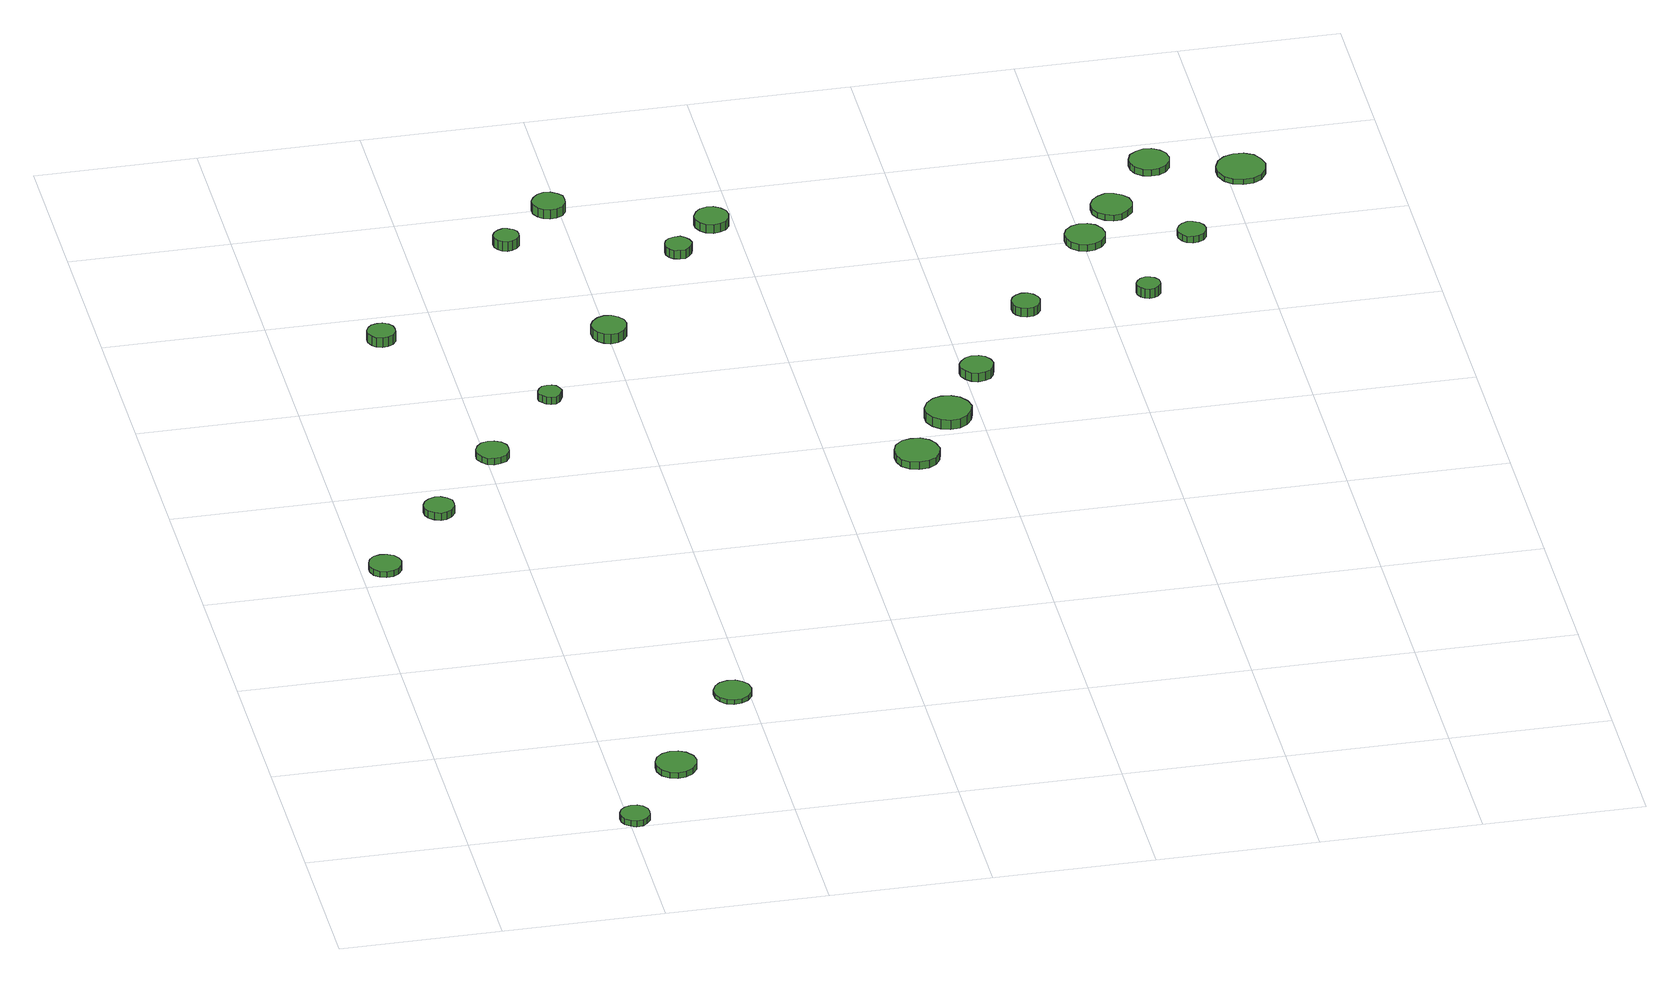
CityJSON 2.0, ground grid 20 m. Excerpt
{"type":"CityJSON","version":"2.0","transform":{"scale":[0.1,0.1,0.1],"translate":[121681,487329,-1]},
"CityObjects":{
"tree1":{"type":"SolitaryVegetationObject","attributes":{"function":"something"},"geometry":[{"type":"MultiSurface","lod":"1","boundaries":[[[0,1,2,3,4,5,6,7,8,9,10,11,12,13,14]],[[15,16,17,18,19,20,21,22,23,24,25,26,27,28,29]],[[0,29,28,1]],[[1,28,27,2]],[[2,27,26,3]],[[3,26,25,4]],[[4,25,24,5]],[[5,24,23,6]],[[6,23,22,7]],[[7,22,21,8]],[[8,21,20,9]],[[9,20,19,10]],[[10,19,18,11]],[[11,18,17,12]],[[12,17,16,13]],[[13,16,15,14]],[[14,15,29,0]]]}]},
"tree2":{"type":"SolitaryVegetationObject","attributes":{"function":"something"},"geometry":[{"type":"MultiSurface","lod":"1","boundaries":[[[30,31,32,33,34,35,36,37,38,39,40,41,42,43,44]],[[45,46,47,48,49,50,51,52,53,54,55,56,57,58,59]],[[30,59,58,31]],[[31,58,57,32]],[[32,57,56,33]],[[33,56,55,34]],[[34,55,54,35]],[[35,54,53,36]],[[36,53,52,37]],[[37,52,51,38]],[[38,51,50,39]],[[39,50,49,40]],[[40,49,48,41]],[[41,48,47,42]],[[42,47,46,43]],[[43,46,45,44]],[[44,45,59,30]]]}]},
"tree3":{"type":"SolitaryVegetationObject","attributes":{"function":"something"},"geometry":[{"type":"MultiSurface","lod":"1","boundaries":[[[60,61,62,63,64,65,66,67,68,69,70,71,72,73,74]],[[75,76,77,78,79,80,81,82,83,84,85,86,87,88,89]],[[60,89,88,61]],[[61,88,87,62]],[[62,87,86,63]],[[63,86,85,64]],[[64,85,84,65]],[[65,84,83,66]],[[66,83,82,67]],[[67,82,81,68]],[[68,81,80,69]],[[69,80,79,70]],[[70,79,78,71]],[[71,78,77,72]],[[72,77,76,73]],[[73,76,75,74]],[[74,75,89,60]]]}]},
"tree4":{"type":"SolitaryVegetationObject","attributes":{"function":"something"},"geometry":[{"type":"MultiSurface","lod":"1","boundaries":[[[90,91,92,93,94,95,96,97,98,99,100,101,102,103,104]],[[105,106,107,108,109,110,111,112,113,114,115,116,117,118,119]],[[90,119,118,91]],[[91,118,117,92]],[[92,117,116,93]],[[93,116,115,94]],[[94,115,114,95]],[[95,114,113,96]],[[96,113,112,97]],[[97,112,111,98]],[[98,111,110,99]],[[99,110,109,100]],[[100,109,108,101]],[[101,108,107,102]],[[102,107,106,103]],[[103,106,105,104]],[[104,105,119,90]]]}]},
"tree5":{"type":"SolitaryVegetationObject","attributes":{"function":"something"},"geometry":[{"type":"MultiSurface","lod":"1","boundaries":[[[120,121,122,123,124,125,126,127,128,129,130,131,132,133,134]],[[135,136,137,138,139,140,141,142,143,144,145,146,147,148,149]],[[120,149,148,121]],[[121,148,147,122]],[[122,147,146,123]],[[123,146,145,124]],[[124,145,144,125]],[[125,144,143,126]],[[126,143,142,127]],[[127,142,141,128]],[[128,141,140,129]],[[129,140,139,130]],[[130,139,138,131]],[[131,138,137,132]],[[132,137,136,133]],[[133,136,135,134]],[[134,135,149,120]]]}]},
"tree6":{"type":"SolitaryVegetationObject","attributes":{"function":"something"},"geometry":[{"type":"MultiSurface","lod":"1","boundaries":[[[150,151,152,153,154,155,156,157,158,159,160,161,162,163,164]],[[165,166,167,168,169,170,171,172,173,174,175,176,177,178,179]],[[150,179,178,151]],[[151,178,177,152]],[[152,177,176,153]],[[153,176,175,154]],[[154,175,174,155]],[[155,174,173,156]],[[156,173,172,157]],[[157,172,171,158]],[[158,171,170,159]],[[159,170,169,160]],[[160,169,168,161]],[[161,168,167,162]],[[162,167,166,163]],[[163,166,165,164]],[[164,165,179,150]]]}]},
"tree7":{"type":"SolitaryVegetationObject","attributes":{"function":"something"},"geometry":[{"type":"MultiSurface","lod":"1","boundaries":[[[180,181,182,183,184,185,186,187,188,189,190,191,192,193,194]],[[195,196,197,198,199,200,201,202,203,204,205,206,207,208,209]],[[180,209,208,181]],[[181,208,207,182]],[[182,207,206,183]],[[183,206,205,184]],[[184,205,204,185]],[[185,204,203,186]],[[186,203,202,187]],[[187,202,201,188]],[[188,201,200,189]],[[189,200,199,190]],[[190,199,198,191]],[[191,198,197,192]],[[192,197,196,193]],[[193,196,195,194]],[[194,195,209,180]]]}]},
"tree8":{"type":"SolitaryVegetationObject","attributes":{"function":"something"},"geometry":[{"type":"MultiSurface","lod":"1","boundaries":[[[210,211,212,213,214,215,216,217,218,219,220,221,222,223,224]],[[225,226,227,228,229,230,231,232,233,234,235,236,237,238,239]],[[210,239,238,211]],[[211,238,237,212]],[[212,237,236,213]],[[213,236,235,214]],[[214,235,234,215]],[[215,234,233,216]],[[216,233,232,217]],[[217,232,231,218]],[[218,231,230,219]],[[219,230,229,220]],[[220,229,228,221]],[[221,228,227,222]],[[222,227,226,223]],[[223,226,225,224]],[[224,225,239,210]]]}]},
"tree9":{"type":"SolitaryVegetationObject","attributes":{"function":"something"},"geometry":[{"type":"MultiSurface","lod":"1","boundaries":[[[240,241,242,243,244,245,246,247,248,249,250,251,252,253,254]],[[255,256,257,258,259,260,261,262,263,264,265,266,267,268,269]],[[240,269,268,241]],[[241,268,267,242]],[[242,267,266,243]],[[243,266,265,244]],[[244,265,264,245]],[[245,264,263,246]],[[246,263,262,247]],[[247,262,261,248]],[[248,261,260,249]],[[249,260,259,250]],[[250,259,258,251]],[[251,258,257,252]],[[252,257,256,253]],[[253,256,255,254]],[[254,255,269,240]]]}]},
"tree10":{"type":"SolitaryVegetationObject","attributes":{"function":"something"},"geometry":[{"type":"MultiSurface","lod":"1","boundaries":[[[270,271,272,273,274,275,276,277,278,279,280,281,282,283,284]],[[285,286,287,288,289,290,291,292,293,294,295,296,297,298,299]],[[270,299,298,271]],[[271,298,297,272]],[[272,297,296,273]],[[273,296,295,274]],[[274,295,294,275]],[[275,294,293,276]],[[276,293,292,277]],[[277,292,291,278]],[[278,291,290,279]],[[279,290,289,280]],[[280,289,288,281]],[[281,288,287,282]],[[282,287,286,283]],[[283,286,285,284]],[[284,285,299,270]]]}]},
"tree11":{"type":"SolitaryVegetationObject","attributes":{"function":"something"},"geometry":[{"type":"MultiSurface","lod":"1","boundaries":[[[300,301,302,303,304,305,306,307,308,309,310,311,312,313,314]],[[315,316,317,318,319,320,321,322,323,324,325,326,327,328,329]],[[300,329,328,301]],[[301,328,327,302]],[[302,327,326,303]],[[303,326,325,304]],[[304,325,324,305]],[[305,324,323,306]],[[306,323,322,307]],[[307,322,321,308]],[[308,321,320,309]],[[309,320,319,310]],[[310,319,318,311]],[[311,318,317,312]],[[312,317,316,313]],[[313,316,315,314]],[[314,315,329,300]]]}]},
"tree12":{"type":"SolitaryVegetationObject","attributes":{"function":"something"},"geometry":[{"type":"MultiSurface","lod":"1","boundaries":[[[330,331,332,333,334,335,336,337,338,339,340,341,342,343,344]],[[345,346,347,348,349,350,351,352,353,354,355,356,357,358,359]],[[330,359,358,331]],[[331,358,357,332]],[[332,357,356,333]],[[333,356,355,334]],[[334,355,354,335]],[[335,354,353,336]],[[336,353,352,337]],[[337,352,351,338]],[[338,351,350,339]],[[339,350,349,340]],[[340,349,348,341]],[[341,348,347,342]],[[342,347,346,343]],[[343,346,345,344]],[[344,345,359,330]]]}]},
"tree13":{"type":"SolitaryVegetationObject","attributes":{"function":"something"},"geometry":[{"type":"MultiSurface","lod":"1","boundaries":[[[360,361,362,363,364,365,366,367,368,369,370,371,372,373,374]],[[375,376,377,378,379,380,381,382,383,384,385,386,387,388,389]],[[360,389,388,361]],[[361,388,387,362]],[[362,387,386,363]],[[363,386,385,364]],[[364,385,384,365]],[[365,384,383,366]],[[366,383,382,367]],[[367,382,381,368]],[[368,381,380,369]],[[369,380,379,370]],[[370,379,378,371]],[[371,378,377,372]],[[372,377,376,373]],[[373,376,375,374]],[[374,375,389,360]]]}]},
"tree14":{"type":"SolitaryVegetationObject","attributes":{"function":"something"},"geometry":[{"type":"MultiSurface","lod":"1","boundaries":[[[390,391,392,393,394,395,396,397,398,399,400,401,402,403,404]],[[405,406,407,408,409,410,411,412,413,414,415,416,417,418,419]],[[390,419,418,391]],[[391,418,417,392]],[[392,417,416,393]],[[393,416,415,394]],[[394,415,414,395]],[[395,414,413,396]],[[396,413,412,397]],[[397,412,411,398]],[[398,411,410,399]],[[399,410,409,400]],[[400,409,408,401]],[[401,408,407,402]],[[402,407,406,403]],[[403,406,405,404]],[[404,405,419,390]]]}]},
"tree15":{"type":"SolitaryVegetationObject","attributes":{"function":"something"},"geometry":[{"type":"MultiSurface","lod":"1","boundaries":[[[420,421,422,423,424,425,426,427,428,429,430,431,432,433,434]],[[435,436,437,438,439,440,441,442,443,444,445,446,447,448,449]],[[420,449,448,421]],[[421,448,447,422]],[[422,447,446,423]],[[423,446,445,424]],[[424,445,444,425]],[[425,444,443,426]],[[426,443,442,427]],[[427,442,441,428]],[[428,441,440,429]],[[429,440,439,430]],[[430,439,438,431]],[[431,438,437,432]],[[432,437,436,433]],[[433,436,435,434]],[[434,435,449,420]]]}]},
"tree16":{"type":"SolitaryVegetationObject","attributes":{"function":"something"},"geometry":[{"type":"MultiSurface","lod":"1","boundaries":[[[450,451,452,453,454,455,456,457,458,459,460,461,462,463,464]],[[465,466,467,468,469,470,471,472,473,474,475,476,477,478,479]],[[450,479,478,451]],[[451,478,477,452]],[[452,477,476,453]],[[453,476,475,454]],[[454,475,474,455]],[[455,474,473,456]],[[456,473,472,457]],[[457,472,471,458]],[[458,471,470,459]],[[459,470,469,460]],[[460,469,468,461]],[[461,468,467,462]],[[462,467,466,463]],[[463,466,465,464]],[[464,465,479,450]]]}]},
"tree17":{"type":"SolitaryVegetationObject","attributes":{"function":"something"},"geometry":[{"type":"MultiSurface","lod":"1","boundaries":[[[480,481,482,483,484,485,486,487,488,489,490,491,492,493,494]],[[495,496,497,498,499,500,501,502,503,504,505,506,507,508,509]],[[480,509,508,481]],[[481,508,507,482]],[[482,507,506,483]],[[483,506,505,484]],[[484,505,504,485]],[[485,504,503,486]],[[486,503,502,487]],[[487,502,501,488]],[[488,501,500,489]],[[489,500,499,490]],[[490,499,498,491]],[[491,498,497,492]],[[492,497,496,493]],[[493,496,495,494]],[[494,495,509,480]]]}]},
"tree18":{"type":"SolitaryVegetationObject","attributes":{"function":"something"},"geometry":[{"type":"MultiSurface","lod":"1","boundaries":[[[510,511,512,513,514,515,516,517,518,519,520,521,522,523,524]],[[525,526,527,528,529,530,531,532,533,534,535,536,537,538,539]],[[510,539,538,511]],[[511,538,537,512]],[[512,537,536,513]],[[513,536,535,514]],[[514,535,534,515]],[[515,534,533,516]],[[516,533,532,517]],[[517,532,531,518]],[[518,531,530,519]],[[519,530,529,520]],[[520,529,528,521]],[[521,528,527,522]],[[522,527,526,523]],[[523,526,525,524]],[[524,525,539,510]]]}]},
"tree19":{"type":"SolitaryVegetationObject","attributes":{"function":"something"},"geometry":[{"type":"MultiSurface","lod":"1","boundaries":[[[540,541,542,543,544,545,546,547,548,549,550,551,552,553,554]],[[555,556,557,558,559,560,561,562,563,564,565,566,567,568,569]],[[540,569,568,541]],[[541,568,567,542]],[[542,567,566,543]],[[543,566,565,544]],[[544,565,564,545]],[[545,564,563,546]],[[546,563,562,547]],[[547,562,561,548]],[[548,561,560,549]],[[549,560,559,550]],[[550,559,558,551]],[[551,558,557,552]],[[552,557,556,553]],[[553,556,555,554]],[[554,555,569,540]]]}]},
"tree20":{"type":"SolitaryVegetationObject","attributes":{"function":"something"},"geometry":[{"type":"MultiSurface","lod":"1","boundaries":[[[570,571,572,573,574,575,576,577,578,579,580,581,582,583,584]],[[585,586,587,588,589,590,591,592,593,594,595,596,597,598,599]],[[570,599,598,571]],[[571,598,597,572]],[[572,597,596,573]],[[573,596,595,574]],[[574,595,594,575]],[[575,594,593,576]],[[576,593,592,577]],[[577,592,591,578]],[[578,591,590,579]],[[579,590,589,580]],[[580,589,588,581]],[[581,588,587,582]],[[582,587,586,583]],[[583,586,585,584]],[[584,585,599,570]]]}]},
"tree21":{"type":"SolitaryVegetationObject","attributes":{"function":"something"},"geometry":[{"type":"MultiSurface","lod":"1","boundaries":[[[600,601,602,603,604,605,606,607,608,609,610,611,612,613,614]],[[615,616,617,618,619,620,621,622,623,624,625,626,627,628,629]],[[600,629,628,601]],[[601,628,627,602]],[[602,627,626,603]],[[603,626,625,604]],[[604,625,624,605]],[[605,624,623,606]],[[606,623,622,607]],[[607,622,621,608]],[[608,621,620,609]],[[609,620,619,610]],[[610,619,618,611]],[[611,618,617,612]],[[612,617,616,613]],[[613,616,615,614]],[[614,615,629,600]]]}]},
"tree22":{"type":"SolitaryVegetationObject","attributes":{"function":"something"},"geometry":[{"type":"MultiSurface","lod":"1","boundaries":[[[630,631,632,633,634,635,636,637,638,639,640,641,642,643,644]],[[645,646,647,648,649,650,651,652,653,654,655,656,657,658,659]],[[630,659,658,631]],[[631,658,657,632]],[[632,657,656,633]],[[633,656,655,634]],[[634,655,654,635]],[[635,654,653,636]],[[636,653,652,637]],[[637,652,651,638]],[[638,651,650,639]],[[639,650,649,640]],[[640,649,648,641]],[[641,648,647,642]],[[642,647,646,643]],[[643,646,645,644]],[[644,645,659,630]]]}]},
"tree23":{"type":"SolitaryVegetationObject","attributes":{"function":"something"},"geometry":[{"type":"MultiSurface","lod":"1","boundaries":[[[660,661,662,663,664,665,666,667,668,669,670,671,672,673,674]],[[675,676,677,678,679,680,681,682,683,684,685,686,687,688,689]],[[660,689,688,661]],[[661,688,687,662]],[[662,687,686,663]],[[663,686,685,664]],[[664,685,684,665]],[[665,684,683,666]],[[666,683,682,667]],[[667,682,681,668]],[[668,681,680,669]],[[669,680,679,670]],[[670,679,678,671]],[[671,678,677,672]],[[672,677,676,673]],[[673,676,675,674]],[[674,675,689,660]]]}]}
},
"vertices":[
[226,19,14],[225,26,14],[220,33,14],[214,36,14],[206,37,14],[199,35,14],[193,30,14],[190,23,14],[190,15,14],[193,8,14],[199,3,14],[206,0,14],[214,1,14],[220,5,14],[225,11,14],[225,11,6],[220,5,6],[214,1,6],[206,0,6],[199,3,6],[193,8,6],[190,15,6],[190,23,6],[193,30,6],[199,35,6],[206,37,6],[214,36,6],[220,33,6],[225,26,6],[226,19,6],
[50,633,17],[48,641,17],[43,648,17],[36,652,17],[27,653,17],[19,651,17],[13,645,17],[10,637,17],[10,629,17],[13,621,17],[19,616,17],[27,613,17],[36,614,17],[43,618,17],[48,625,17],[48,625,9],[43,618,9],[36,614,9],[27,613,9],[19,616,9],[13,621,9],[10,629,9],[10,637,9],[13,645,9],[19,651,9],[27,653,9],[36,652,9],[43,648,9],[48,641,9],[50,633,9],
[305,123,14],[303,133,14],[296,142,14],[287,147,14],[277,148,14],[267,145,14],[259,138,14],[255,128,14],[255,118,14],[259,108,14],[267,101,14],[277,98,14],[287,99,14],[296,104,14],[303,113,14],[303,113,6],[296,104,6],[287,99,6],[277,98,6],[267,101,6],[259,108,6],[255,118,6],[255,128,6],[259,138,6],[267,145,6],[277,148,6],[287,147,6],[296,142,6],[303,133,6],[305,123,6],
[138,748,18],[137,756,18],[132,762,18],[125,766,18],[118,767,18],[110,764,18],[104,759,18],[101,752,18],[101,744,18],[104,737,18],[110,732,18],[118,729,18],[125,730,18],[132,734,18],[137,741,18],[137,741,8],[132,734,8],[125,730,8],[118,729,8],[110,732,8],[104,737,8],[101,744,8],[101,752,8],[104,759,8],[110,764,8],[118,767,8],[125,766,8],[132,762,8],[137,756,8],[138,748,8],
[403,271,13],[401,281,13],[395,288,13],[387,293,13],[377,294,13],[368,291,13],[361,285,13],[357,276,13],[357,266,13],[361,258,13],[368,251,13],[377,248,13],[387,249,13],[395,254,13],[401,262,13],[401,262,7],[395,254,7],[387,249,7],[377,248,7],[368,251,7],[361,258,7],[357,266,7],[357,276,7],[361,285,7],[368,291,7],[377,294,7],[387,293,7],[395,288,7],[401,281,7],[403,271,7],
[228,860,17],[227,868,17],[222,875,17],[214,879,17],[206,880,17],[198,878,17],[192,872,17],[188,864,17],[188,856,17],[192,848,17],[198,842,17],[206,840,17],[214,841,17],[222,845,17],[227,852,17],[227,852,8],[222,845,8],[214,841,8],[206,840,8],[198,842,8],[192,848,8],[188,856,8],[188,864,8],[192,872,8],[198,878,8],[206,880,8],[214,879,8],[222,875,8],[227,868,8],[228,860,8],
[148,1145,22],[147,1152,22],[143,1158,22],[136,1162,22],[129,1162,22],[122,1160,22],[117,1155,22],[114,1149,22],[114,1142,22],[117,1135,22],[122,1130,22],[129,1128,22],[136,1129,22],[143,1132,22],[147,1138,22],[147,1138,9],[143,1132,9],[136,1129,9],[129,1128,9],[122,1130,9],[117,1135,9],[114,1142,9],[114,1149,9],[117,1155,9],[122,1160,9],[129,1162,9],[136,1162,9],[143,1158,9],[147,1152,9],[148,1145,9],
[317,975,18],[315,981,18],[312,986,18],[307,989,18],[301,989,18],[295,988,18],[291,984,18],[288,978,18],[288,972,18],[291,967,18],[295,963,18],[301,961,18],[307,961,18],[312,964,18],[315,969,18],[315,969,8],[312,964,8],[307,961,8],[301,961,8],[295,963,8],[291,967,8],[288,972,8],[288,978,8],[291,984,8],[295,988,8],[301,989,8],[307,989,8],[312,986,8],[315,981,8],[317,975,8],
[335,1317,29],[334,1323,29],[330,1328,29],[324,1331,29],[318,1332,29],[312,1330,29],[307,1326,29],[304,1320,29],[304,1313,29],[307,1307,29],[312,1303,29],[318,1301,29],[324,1302,29],[330,1305,29],[334,1310,29],[334,1310,16],[330,1305,16],[324,1302,16],[318,1301,16],[312,1303,16],[307,1307,16],[304,1313,16],[304,1320,16],[307,1326,16],[312,1330,16],[318,1332,16],[324,1331,16],[330,1328,16],[334,1323,16],[335,1317,16],
[422,1099,24],[420,1108,24],[415,1115,24],[407,1120,24],[398,1121,24],[390,1118,24],[383,1112,24],[379,1104,24],[379,1094,24],[383,1086,24],[390,1080,24],[398,1077,24],[407,1078,24],[415,1083,24],[420,1090,24],[420,1090,11],[415,1083,11],[407,1078,11],[398,1077,11],[390,1080,11],[383,1086,11],[379,1094,11],[379,1104,11],[383,1112,11],[390,1118,11],[398,1121,11],[407,1120,11],[415,1115,11],[420,1108,11],[422,1099,11],
[406,1387,26],[405,1396,26],[400,1402,26],[392,1407,26],[384,1408,26],[376,1405,26],[370,1399,26],[366,1392,26],[366,1383,26],[370,1375,26],[376,1370,26],[384,1367,26],[392,1368,26],[400,1372,26],[405,1379,26],[405,1379,13],[400,1372,13],[392,1368,13],[384,1367,13],[376,1370,13],[370,1375,13],[366,1383,13],[366,1392,13],[370,1399,13],[376,1405,13],[384,1408,13],[392,1407,13],[400,1402,13],[405,1396,13],[406,1387,13],
[536,1264,24],[534,1271,24],[530,1276,24],[525,1280,24],[518,1280,24],[511,1278,24],[506,1274,24],[503,1267,24],[503,1261,24],[506,1254,24],[511,1250,24],[518,1248,24],[525,1248,24],[530,1252,24],[534,1257,24],[534,1257,12],[530,1252,12],[525,1248,12],[518,1248,12],[511,1250,12],[506,1254,12],[503,1261,12],[503,1267,12],[506,1274,12],[511,1278,12],[518,1280,12],[525,1280,12],[530,1276,12],[534,1271,12],[536,1264,12],
[734,755,17],[731,767,17],[725,776,17],[715,782,17],[703,783,17],[692,780,17],[683,772,17],[679,761,17],[679,750,17],[683,739,17],[692,731,17],[703,728,17],[715,729,17],[725,735,17],[731,744,17],[731,744,7],[725,735,7],[715,729,7],[703,728,7],[692,731,7],[683,739,7],[679,750,7],[679,761,7],[683,772,7],[692,780,7],[703,783,7],[715,782,7],[725,776,7],[731,767,7],[734,755,7],
[594,1326,19],[592,1334,19],[587,1341,19],[579,1346,19],[571,1347,19],[562,1344,19],[556,1338,19],[552,1330,19],[552,1322,19],[556,1314,19],[562,1308,19],[571,1305,19],[579,1306,19],[587,1310,19],[592,1317,19],[592,1317,7],[587,1310,7],[579,1306,7],[571,1305,7],[562,1308,7],[556,1314,7],[552,1322,7],[552,1330,7],[556,1338,7],[562,1344,7],[571,1347,7],[579,1346,7],[587,1341,7],[592,1334,7],[594,1326,7],
[790,837,20],[787,849,20],[780,859,20],[770,864,20],[758,866,20],[747,862,20],[738,854,20],[733,843,20],[733,831,20],[738,821,20],[747,813,20],[758,809,20],[770,810,20],[780,816,20],[787,826,20],[787,826,7],[780,816,7],[770,810,7],[758,809,7],[747,813,7],[738,821,7],[733,831,7],[733,843,7],[738,854,7],[747,862,7],[758,866,7],[770,864,7],[780,859,7],[787,849,7],[790,837,7],
[834,922,24],[832,930,24],[827,937,24],[820,941,24],[811,942,24],[803,939,24],[797,933,24],[793,926,24],[793,917,24],[797,910,24],[803,904,24],[811,901,24],[820,902,24],[827,906,24],[832,913,24],[832,913,12],[827,906,12],[820,902,12],[811,901,12],[803,904,12],[797,910,12],[793,917,12],[793,926,12],[797,933,12],[803,939,12],[811,942,12],[820,941,12],[827,937,12],[832,930,12],[834,922,12],
[918,1050,25],[916,1057,25],[912,1063,25],[906,1067,25],[898,1068,25],[891,1065,25],[886,1061,25],[883,1054,25],[883,1046,25],[886,1040,25],[891,1035,25],[898,1032,25],[906,1033,25],[912,1037,25],[916,1043,25],[916,1043,13],[912,1037,13],[906,1033,13],[898,1032,13],[891,1035,13],[886,1040,13],[883,1046,13],[883,1054,13],[886,1061,13],[891,1065,13],[898,1068,13],[906,1067,13],[912,1063,13],[916,1057,13],[918,1050,13],
[1028,1198,16],[1026,1208,16],[1020,1217,16],[1011,1222,16],[1001,1223,16],[991,1220,16],[983,1213,16],[979,1204,16],[979,1193,16],[983,1184,16],[991,1177,16],[1001,1174,16],[1011,1175,16],[1020,1180,16],[1026,1188,16],[1026,1188,7],[1020,1180,7],[1011,1175,7],[1001,1174,7],[991,1177,7],[983,1184,7],[979,1193,7],[979,1204,7],[983,1213,7],[991,1220,7],[1001,1223,7],[1011,1222,7],[1020,1217,7],[1026,1208,7],[1028,1198,7],
[1068,1065,22],[1067,1070,22],[1063,1075,22],[1058,1078,22],[1052,1079,22],[1046,1077,22],[1042,1073,22],[1039,1068,22],[1039,1062,22],[1042,1056,22],[1046,1052,22],[1052,1050,22],[1058,1051,22],[1063,1054,22],[1067,1059,22],[1067,1059,9],[1063,1054,9],[1058,1051,9],[1052,1050,9],[1046,1052,9],[1042,1056,9],[1039,1062,9],[1039,1068,9],[1042,1073,9],[1046,1077,9],[1052,1079,9],[1058,1078,9],[1063,1075,9],[1067,1070,9],[1068,1065,9],
[1074,1260,15],[1072,1271,15],[1065,1279,15],[1056,1284,15],[1046,1286,15],[1036,1282,15],[1028,1275,15],[1024,1266,15],[1024,1255,15],[1028,1246,15],[1036,1239,15],[1046,1235,15],[1056,1236,15],[1065,1242,15],[1072,1250,15],[1072,1250,7],[1065,1242,7],[1056,1236,7],[1046,1235,7],[1036,1239,7],[1028,1246,7],[1024,1255,7],[1024,1266,7],[1028,1275,7],[1036,1282,7],[1046,1286,7],[1056,1284,7],[1065,1279,7],[1072,1271,7],[1074,1260,7],
[1149,1184,16],[1147,1191,16],[1143,1197,16],[1136,1201,16],[1129,1202,16],[1122,1199,16],[1117,1194,16],[1114,1188,16],[1114,1181,16],[1117,1174,16],[1122,1169,16],[1129,1167,16],[1136,1168,16],[1143,1171,16],[1147,1177,16],[1147,1177,7],[1143,1171,7],[1136,1168,7],[1129,1167,7],[1122,1169,7],[1117,1174,7],[1114,1181,7],[1114,1188,7],[1117,1194,7],[1122,1199,7],[1129,1202,7],[1136,1201,7],[1143,1197,7],[1147,1191,7],[1149,1184,7],
[1138,1350,16],[1136,1360,16],[1130,1368,16],[1121,1374,16],[1111,1375,16],[1101,1371,16],[1093,1365,16],[1089,1355,16],[1089,1345,16],[1093,1336,16],[1101,1329,16],[1111,1326,16],[1121,1327,16],[1130,1332,16],[1136,1340,16],[1136,1340,7],[1130,1332,7],[1121,1327,7],[1111,1326,7],[1101,1329,7],[1093,1336,7],[1089,1345,7],[1089,1355,7],[1093,1365,7],[1101,1371,7],[1111,1375,7],[1121,1374,7],[1130,1368,7],[1136,1360,7],[1138,1350,7],
[1249,1315,14],[1246,1327,14],[1239,1338,14],[1228,1344,14],[1215,1345,14],[1203,1341,14],[1194,1333,14],[1189,1321,14],[1189,1309,14],[1194,1297,14],[1203,1289,14],[1215,1285,14],[1228,1286,14],[1239,1292,14],[1246,1303,14],[1246,1303,7],[1239,1292,7],[1228,1286,7],[1215,1285,7],[1203,1289,7],[1194,1297,7],[1189,1309,7],[1189,1321,7],[1194,1333,7],[1203,1341,7],[1215,1345,7],[1228,1344,7],[1239,1338,7],[1246,1327,7],[1249,1315,7]
]}
